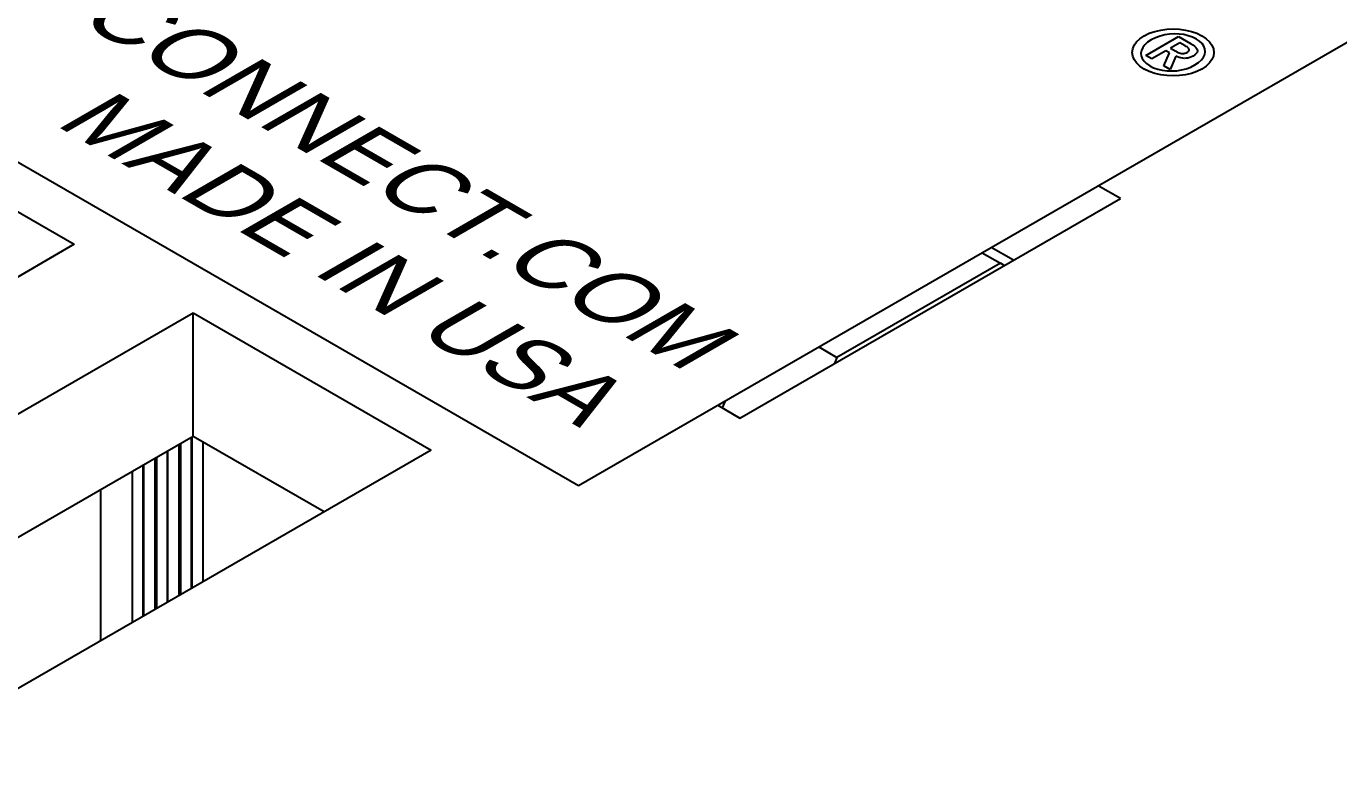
# Model space of a CAD drawing. Header units: inches. Extents: x 5 to 105, y 0 to 80.
# Drawn here: x 66.018 to 66.735, y 50.269 to 50.669 of the extents above; entities that cross this region are included whole.
import ezdxf

# ---------------------------------------------------------------- set-up
doc = ezdxf.new("R2010")
doc.units = ezdxf.units.IN
doc.header["$MEASUREMENT"] = 0
doc.layers.add('LABEL', color=2, linetype='Continuous')
doc.styles.add('Arial', font='arial.ttf')

msp = doc.modelspace()

# ---------------------------------------------------------------- linework, layer by layer
for p, q in [((65.9146, 50.62531), (66.04449, 50.55032)), ((66.61585, 50.57533), (66.60376, 50.58231)), ((66.40801, 50.45535), (66.61585, 50.57533)), ((66.04449, 50.55032), (65.75223, 50.3816)), ((66.55738, 50.54158), (66.5453, 50.54856)), ((66.55031, 50.53996), (66.46104, 50.48842)), ((66.54036, 50.5457), (66.55031, 50.53996)), ((66.55244, 50.53873), (66.55031, 50.53996)), ((65.81717, 50.3441), (66.10944, 50.51283)), ((66.10944, 50.51283), (66.23934, 50.43784)), ((66.10944, 50.44533), (66.10944, 50.51283)), ((66.45108, 50.49416), (66.46104, 50.48842)), ((66.46104, 50.48842), (66.45966, 50.48516)), ((66.39593, 50.46232), (66.40801, 50.45535)), ((66.40004, 50.46469), (66.39843, 50.46088)), ((66.10944, 50.44533), (65.87564, 50.31035)), ((66.10152, 50.44075), (66.10152, 50.35828)), ((66.10241, 50.44127), (66.10241, 50.35879)), ((66.10852, 50.36232), (66.10852, 50.4448)), ((66.10878, 50.36247), (66.10878, 50.44494)), ((66.18088, 50.40409), (66.10944, 50.44533)), ((66.11464, 50.44233), (66.11464, 50.36585)), ((66.23934, 50.43784), (65.94707, 50.26911)), ((66.0884, 50.43318), (66.0884, 50.3507)), ((66.0893, 50.4337), (66.0893, 50.35122)), ((66.09541, 50.35475), (66.09541, 50.43722)), ((66.09566, 50.3549), (66.09566, 50.43737)), ((66.07618, 50.42612), (66.07618, 50.34365)), ((66.08203, 50.34703), (66.08203, 50.4295)), ((66.08229, 50.34718), (66.08229, 50.42965)), ((66.08254, 50.34732), (66.08254, 50.4298)), ((66.05905, 50.33376), (66.05905, 50.41623))]:
    msp.add_line(p, q)
at = {"layer": 'LABEL'}
for p, q in [((66.31984, 50.41839), (67.01742, 50.82114)), ((66.62472, 50.66091), (66.62655, 50.66265)), ((66.62655, 50.66265), (66.6289, 50.66424)), ((66.6289, 50.66424), (66.63165, 50.6656)), ((66.62972, 50.65354), (66.64756, 50.66384)), ((66.63273, 50.66203), (66.63074, 50.6607)), ((66.63165, 50.6656), (66.63467, 50.66665)), ((66.63503, 50.66318), (66.63273, 50.66203)), ((66.63467, 50.66665), (66.63788, 50.6674)), ((66.63749, 50.66408), (66.63503, 50.66318)), ((66.64005, 50.66472), (66.63749, 50.66408)), ((66.63788, 50.6674), (66.64122, 50.66785)), ((66.64267, 50.66512), (66.64005, 50.66472)), ((66.64122, 50.66785), (66.64464, 50.668)), ((66.64532, 50.66528), (66.64267, 50.66512)), ((66.64464, 50.668), (66.64805, 50.66785)), ((66.64795, 50.66519), (66.64532, 50.66528)), ((66.64756, 50.66384), (66.6542, 50.66001)), ((66.6505, 50.66487), (66.64795, 50.66519)), ((66.64805, 50.66785), (66.6514, 50.6674)), ((66.65295, 50.6643), (66.6505, 50.66487)), ((66.6514, 50.6674), (66.65461, 50.66665)), ((66.65524, 50.66351), (66.65295, 50.6643)), ((66.65461, 50.66665), (66.65764, 50.6656)), ((66.65734, 50.66248), (66.65524, 50.66351)), ((66.65911, 50.66127), (66.65734, 50.66248)), ((66.65764, 50.6656), (66.6604, 50.66424)), ((66.66049, 50.65995), (66.65911, 50.66127)), ((66.6604, 50.66424), (66.66274, 50.66265)), ((66.66274, 50.66265), (66.66456, 50.66091)), ((66.62237, 50.65515), (66.62263, 50.65712)), ((66.62263, 50.65318), (66.62237, 50.65515)), ((66.62263, 50.65712), (66.62342, 50.65905)), ((66.62342, 50.65905), (66.62472, 50.66091)), ((66.62736, 50.65628), (66.62709, 50.65475)), ((66.62709, 50.65475), (66.62724, 50.65324)), ((66.62806, 50.6578), (66.62736, 50.65628)), ((66.62918, 50.65928), (66.62806, 50.6578)), ((66.63074, 50.6607), (66.62918, 50.65928)), ((66.6407, 50.65606), (66.63303, 50.65163)), ((66.63966, 50.6478), (66.64272, 50.65489)), ((66.64272, 50.65489), (66.6407, 50.65606)), ((66.64833, 50.66046), (66.64324, 50.65753)), ((66.64324, 50.65753), (66.64618, 50.65583)), ((66.64618, 50.65583), (66.64677, 50.6555)), ((66.64677, 50.6555), (66.64736, 50.6552)), ((66.64736, 50.6552), (66.64795, 50.65494)), ((66.64795, 50.65494), (66.64855, 50.65474)), ((66.6513, 50.65874), (66.64833, 50.66046)), ((66.64855, 50.65474), (66.64916, 50.6546)), ((66.64916, 50.6546), (66.64979, 50.65453)), ((66.64979, 50.65453), (66.65043, 50.65455)), ((66.65043, 50.65455), (66.65109, 50.65467)), ((66.65109, 50.65467), (66.65177, 50.6549)), ((66.65181, 50.65844), (66.6513, 50.65874)), ((66.65177, 50.6549), (66.65248, 50.65525)), ((66.65228, 50.65812), (66.65181, 50.65844)), ((66.6527, 50.65779), (66.65228, 50.65812)), ((66.65248, 50.65525), (66.653, 50.65562)), ((66.65305, 50.65744), (66.6527, 50.65779)), ((66.653, 50.65562), (66.65332, 50.65599)), ((66.65331, 50.65709), (66.65305, 50.65744)), ((66.65346, 50.65672), (66.65331, 50.65709)), ((66.65332, 50.65599), (66.65347, 50.65636)), ((66.65347, 50.65636), (66.65346, 50.65672)), ((66.6542, 50.66001), (66.65538, 50.65928)), ((66.65538, 50.65928), (66.65634, 50.65856)), ((66.65653, 50.65383), (66.65554, 50.65318)), ((66.65634, 50.65856), (66.65708, 50.65786)), ((66.65725, 50.65449), (66.65653, 50.65383)), ((66.65708, 50.65786), (66.6576, 50.65717)), ((66.65771, 50.65515), (66.65725, 50.65449)), ((66.6576, 50.65717), (66.65788, 50.65648)), ((66.65792, 50.65581), (66.65771, 50.65515)), ((66.65788, 50.65648), (66.65792, 50.65581)), ((66.66146, 50.65854), (66.66049, 50.65995)), ((66.66121, 50.65251), (66.6619, 50.65402)), ((66.66202, 50.65707), (66.66146, 50.65854)), ((66.6619, 50.65402), (66.66217, 50.65555)), ((66.66217, 50.65555), (66.66202, 50.65707)), ((66.66456, 50.66091), (66.66586, 50.65905)), ((66.66586, 50.65905), (66.66664, 50.65712)), ((66.66664, 50.65712), (66.6669, 50.65515)), ((66.6669, 50.65515), (66.66664, 50.65318)), ((66.62341, 50.65125), (66.62263, 50.65318)), ((66.62471, 50.64939), (66.62341, 50.65125)), ((66.62654, 50.64765), (66.62471, 50.64939)), ((66.62889, 50.64605), (66.62654, 50.64765)), ((66.62724, 50.65324), (66.6278, 50.65176)), ((66.6278, 50.65176), (66.62877, 50.65035)), ((66.62877, 50.65035), (66.63015, 50.64902)), ((66.63303, 50.65163), (66.62972, 50.65354)), ((66.63015, 50.64902), (66.63194, 50.64781)), ((66.63194, 50.64781), (66.63402, 50.64679)), ((66.63402, 50.64679), (66.63631, 50.64599)), ((66.64307, 50.64583), (66.63966, 50.6478)), ((66.64606, 50.65311), (66.64307, 50.64583)), ((66.64702, 50.65269), (66.64606, 50.65311)), ((66.64798, 50.65236), (66.64702, 50.65269)), ((66.64894, 50.65212), (66.64798, 50.65236)), ((66.6499, 50.65197), (66.64894, 50.65212)), ((66.65085, 50.65191), (66.6499, 50.65197)), ((66.65181, 50.65195), (66.65085, 50.65191)), ((66.65178, 50.64623), (66.65424, 50.64713)), ((66.65275, 50.6521), (66.65181, 50.65195)), ((66.65369, 50.65235), (66.65275, 50.6521)), ((66.65462, 50.65271), (66.65369, 50.65235)), ((66.65424, 50.64713), (66.65655, 50.64828)), ((66.65554, 50.65318), (66.65462, 50.65271)), ((66.65655, 50.64828), (66.65854, 50.64961)), ((66.65854, 50.64961), (66.66009, 50.65103)), ((66.66009, 50.65103), (66.66121, 50.65251)), ((66.66273, 50.64765), (66.66039, 50.64606)), ((66.66455, 50.64939), (66.66273, 50.64765)), ((66.66585, 50.65125), (66.66455, 50.64939)), ((66.66664, 50.65318), (66.66585, 50.65125)), ((65.93012, 50.64339), (66.31984, 50.41839)), ((66.63164, 50.6447), (66.62889, 50.64605)), ((66.63466, 50.64365), (66.63164, 50.6447)), ((66.63788, 50.6429), (66.63466, 50.64365)), ((66.63631, 50.64599), (66.63876, 50.64543)), ((66.64122, 50.64245), (66.63788, 50.6429)), ((66.63876, 50.64543), (66.64131, 50.64511)), ((66.64463, 50.6423), (66.64122, 50.64245)), ((66.64131, 50.64511), (66.64394, 50.64502)), ((66.64394, 50.64502), (66.64659, 50.64518)), ((66.64805, 50.64245), (66.64463, 50.6423)), ((66.64659, 50.64518), (66.64922, 50.64558)), ((66.65139, 50.6429), (66.64805, 50.64245)), ((66.64922, 50.64558), (66.65178, 50.64623)), ((66.65461, 50.64365), (66.65139, 50.6429)), ((66.65763, 50.64471), (66.65461, 50.64365)), ((66.66039, 50.64606), (66.65763, 50.64471))]:
    msp.add_line(p, q, dxfattribs=at)

# ---------------------------------------------------------------- texts
at = {"layer": 'LABEL', "style": 'Arial', "oblique": 30, "width": 1.125833}
for s, p in [('ETCCONNECT.COM', (65.95623, 50.72424)), ('MADE IN USA', (66.03315, 50.61587))]:
    msp.add_text(s, height=0.032476, rotation=330, dxfattribs=at).set_placement(p)

doc.saveas('drawing.dxf')
